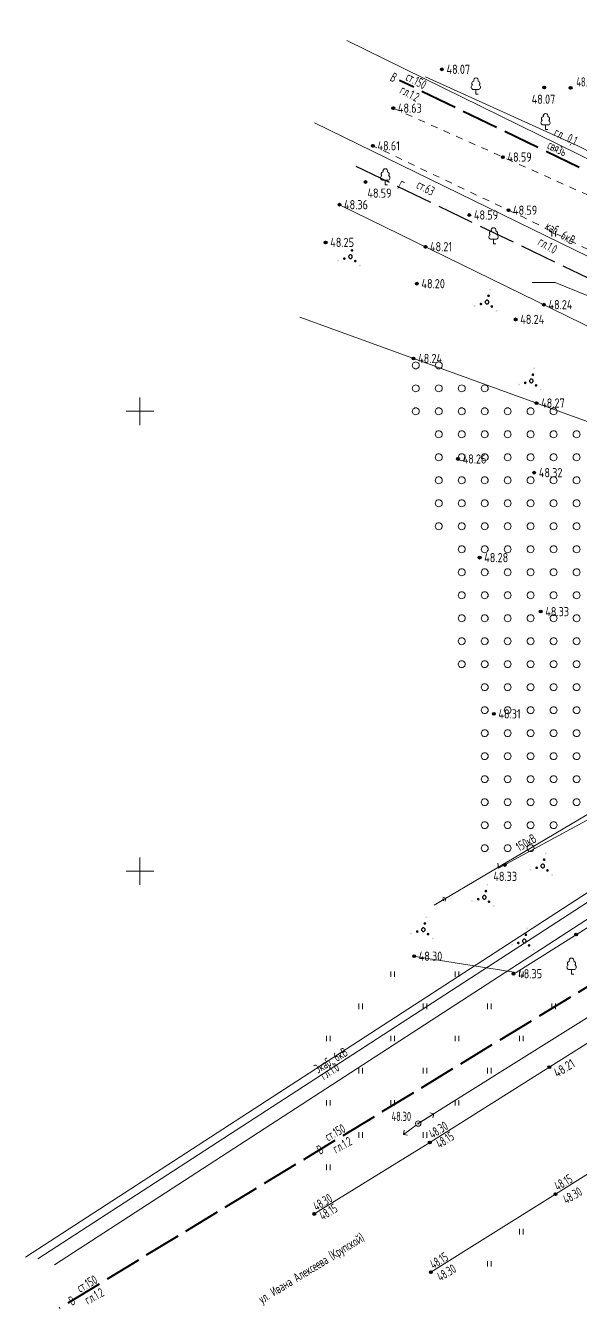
# Model space of a CAD drawing. Extents: x 1098675 to 1099684, y 381052 to 381453.
# Drawn here: x 1099087.6 to 1099147.9, y 381052.5 to 381191.9 of the extents above; entities that cross this region are included whole.
import ezdxf
from ezdxf.enums import TextEntityAlignment as Align

# ---------------------------------------------------------------- set-up
doc = ezdxf.new("R2010")
doc.units = 0
doc.header["$MEASUREMENT"] = 0
doc.set_wipeout_variables(frame=1)
for name, pattern in [('500_122_1_1', [10, 8, -2]), ('500_189_2', [3, 1.5, -1.5]), ('CONTI', [0]), ('ШТРИХ 4х1', [5, 4, -1])]:
    doc.linetypes.add(name, pattern=pattern)
doc.layers.add('Съемка', color=253, linetype='CONTINUOUS', lineweight=20)
doc.styles.add('txt', font='GOST2304A.ttf')
doc.styles.add('ГОСТ', font='GOST2304A.ttf', dxfattribs={"height": 2.5})
doc.linetypes.add('500_132_1', pattern='A,4,[3,Topography.shx,S=2.5,R=0,X=0,Y=0],4,-2', length=10)
doc.linetypes.add('g5_119_1', pattern='A,4,-1,[31,GUGK_2005.shx,S=0.1,R=0,X=0,Y=0],0.35,[31,GUGK_2005.shx,S=0.08,R=0,X=0,Y=0],3.3,[31,GUGK_2005.shx,S=0.08,R=180,X=0,Y=0],0.35,[31,GUGK_2005.shx,S=0.1,R=180,X=0,Y=0],-1', length=10)
doc.linetypes.add('ЗАБ сетка', pattern='A,2.5,["<",txt,S=1.2,R=90,X=0,Y=0],5,[">",txt,S=1.2,R=90,X=0,Y=-0.6],2.5', length=10)
doc.linetypes.add('КОНТУР', pattern='A,0,-0.5,[133,ltypeshp.shx,S=0.05,R=0,X=-0.5,Y=0],-0.5', length=1)

# ---------------------------------------------------------------- blocks, each defined once
blk = doc.blocks.new('Съемка')
at = {"layer": 'Съемка'}
h = blk.add_hatch(color=8, dxfattribs=at)
edge = h.paths.add_edge_path()
edge.add_arc((1099132.85, 381187.19), 0.15, 0, 360)
at = {"layer": 'Съемка', "linetype": 'Continuous', "lineweight": -2}
h = blk.add_hatch(color=8, dxfattribs=at)
h.dxf.hatch_style = 1
edge = h.paths.add_edge_path()
edge.add_arc((1099132.85, 381187.19), 0.15, 0, 360)
at = {"layer": 'Съемка'}
h = blk.add_hatch(color=8, dxfattribs=at)
edge = h.paths.add_edge_path()
edge.add_arc((1099143.97, 381185.21), 0.15, 0, 360)
at = {"layer": 'Съемка', "linetype": 'Continuous', "lineweight": -2}
h = blk.add_hatch(color=8, dxfattribs=at)
h.dxf.hatch_style = 1
edge = h.paths.add_edge_path()
edge.add_arc((1099143.97, 381185.21), 0.15, 0, 360)
h = blk.add_hatch(color=8, dxfattribs=at)
h.dxf.hatch_style = 1
edge = h.paths.add_edge_path()
edge.add_arc((1099146.85, 381185.17), 0.15, 0, 360)
h = blk.add_hatch(color=8, dxfattribs=at)
h.dxf.hatch_style = 1
edge = h.paths.add_edge_path()
edge.add_arc((1099127.56, 381182.97), 0.15, 0, 360)
h = blk.add_hatch(color=8, dxfattribs=at)
h.dxf.hatch_style = 1
edge = h.paths.add_edge_path()
edge.add_arc((1099125.34, 381178.88), 0.15, 0, 360)
h = blk.add_hatch(color=8, dxfattribs=at)
h.dxf.hatch_style = 1
edge = h.paths.add_edge_path()
edge.add_arc((1099139.48, 381177.65), 0.15, 0, 360)
h = blk.add_hatch(color=8, dxfattribs=at)
h.dxf.hatch_style = 1
edge = h.paths.add_edge_path()
edge.add_arc((1099124.53, 381174.94), 0.15, 0, 360)
h = blk.add_hatch(color=8, dxfattribs=at)
h.dxf.hatch_style = 1
edge = h.paths.add_edge_path()
edge.add_arc((1099121.7, 381172.47), 0.15, 0, 360)
h = blk.add_hatch(color=8, dxfattribs=at)
h.dxf.hatch_style = 1
edge = h.paths.add_edge_path()
edge.add_arc((1099140.08, 381171.87), 0.15, 0, 360)
h = blk.add_hatch(color=8, dxfattribs=at)
h.dxf.hatch_style = 1
edge = h.paths.add_edge_path()
edge.add_arc((1099135.83, 381171.35), 0.15, 0, 360)
h = blk.add_hatch(color=8, dxfattribs=at)
h.dxf.hatch_style = 1
edge = h.paths.add_edge_path()
edge.add_arc((1099120.2, 381168.37), 0.15, 0, 360)
h = blk.add_hatch(color=8, dxfattribs=at)
h.dxf.hatch_style = 1
edge = h.paths.add_edge_path()
edge.add_arc((1099131.05, 381167.9), 0.15, 0, 360)
h = blk.add_hatch(color=8, dxfattribs=at)
h.dxf.hatch_style = 1
edge = h.paths.add_edge_path()
edge.add_arc((1099130.12, 381163.88), 0.15, 0, 360)
h = blk.add_hatch(color=8, dxfattribs=at)
h.dxf.hatch_style = 1
edge = h.paths.add_edge_path()
edge.add_arc((1099143.94, 381161.6), 0.15, 0, 360)
h = blk.add_hatch(color=8, dxfattribs=at)
h.dxf.hatch_style = 1
edge = h.paths.add_edge_path()
edge.add_arc((1099140.87, 381160), 0.15, 0, 360)
h = blk.add_hatch(color=8, dxfattribs=at)
h.dxf.hatch_style = 1
edge = h.paths.add_edge_path()
edge.add_arc((1099129.76, 381155.75), 0.15, 0, 360)
h = blk.add_hatch(color=8, dxfattribs=at)
h.dxf.hatch_style = 1
edge = h.paths.add_edge_path()
edge.add_arc((1099143.14, 381150.9), 0.15, 0, 360)
h = blk.add_hatch(color=8, dxfattribs=at)
h.dxf.hatch_style = 1
edge = h.paths.add_edge_path()
edge.add_arc((1099134.6, 381144.82), 0.15, 0, 360)
h = blk.add_hatch(color=8, dxfattribs=at)
h.dxf.hatch_style = 1
edge = h.paths.add_edge_path()
edge.add_arc((1099142.89, 381143.33), 0.15, 0, 360)
h = blk.add_hatch(color=8, dxfattribs=at)
h.dxf.hatch_style = 1
edge = h.paths.add_edge_path()
edge.add_arc((1099136.95, 381134.09), 0.15, 0, 360)
h = blk.add_hatch(color=8, dxfattribs=at)
h.dxf.hatch_style = 1
edge = h.paths.add_edge_path()
edge.add_arc((1099143.59, 381128.22), 0.15, 0, 360)
h = blk.add_hatch(color=8, dxfattribs=at)
h.dxf.hatch_style = 1
edge = h.paths.add_edge_path()
edge.add_arc((1099138.49, 381117.1), 0.15, 0, 360)
h = blk.add_hatch(color=8, dxfattribs=at)
h.dxf.hatch_style = 1
edge = h.paths.add_edge_path()
edge.add_arc((1099139.69, 381100.67), 0.15, 0, 360)
h = blk.add_hatch(color=8, dxfattribs=at)
edge = h.paths.add_edge_path()
edge.add_arc((1099142.84, 381091.44), 0.1, 0, 360)
edge = h.paths.add_edge_path()
edge.add_arc((1099142.13, 381093.76), 0.1, 0, 360)
edge = h.paths.add_edge_path()
edge.add_arc((1099140.48, 381091.99), 0.1, 0, 360)
h = blk.add_hatch(color=8, dxfattribs=at)
h.dxf.hatch_style = 1
edge = h.paths.add_edge_path()
edge.add_arc((1099147.45, 381093.1), 0.15, 0, 360)
h = blk.add_hatch(color=8, dxfattribs=at)
h.dxf.hatch_style = 1
edge = h.paths.add_edge_path()
edge.add_arc((1099129.82, 381090.75), 0.15, 0, 360)
h = blk.add_hatch(color=8, dxfattribs=at)
h.dxf.hatch_style = 1
edge = h.paths.add_edge_path()
edge.add_arc((1099140.64, 381088.84), 0.15, 0, 360)
h = blk.add_hatch(color=8, dxfattribs=at)
h.dxf.hatch_style = 1
edge = h.paths.add_edge_path()
edge.add_arc((1099144.53, 381078.69), 0.15, 0, 360)
at = {"layer": 'Съемка', "lineweight": 9, "ltscale": 0.8}
blk.add_hatch(color=8, dxfattribs=at).paths.add_polyline_path([(1099130.22, 381072.55, 1), (1099130.32, 381072.55, 1)])
at = {"layer": 'Съемка', "linetype": 'Continuous', "lineweight": -2}
h = blk.add_hatch(color=8, dxfattribs=at)
h.dxf.hatch_style = 1
edge = h.paths.add_edge_path()
edge.add_arc((1099131.52, 381070.5), 0.15, 0, 360)
h = blk.add_hatch(color=8, dxfattribs=at)
h.dxf.hatch_style = 1
edge = h.paths.add_edge_path()
edge.add_arc((1099145.21, 381064.88), 0.15, 0, 360)
h = blk.add_hatch(color=8, dxfattribs=at)
h.dxf.hatch_style = 1
edge = h.paths.add_edge_path()
edge.add_arc((1099118.97, 381062.72), 0.15, 0, 360)
h = blk.add_hatch(color=8, dxfattribs=at)
h.dxf.hatch_style = 1
edge = h.paths.add_edge_path()
edge.add_arc((1099131.64, 381056.38), 0.15, 0, 360)
at = {"layer": 'Съемка', "color": 8, "linetype": 'Continuous', "lineweight": 20}
for p, q in [((1099144.8, 381169), (1099144.8, 381169.6)), ((1099145.2, 381169), (1099145.2, 381169.6)), ((1099127.3, 381088.5), (1099127.3, 381089.1)), ((1099127.7, 381088.5), (1099127.7, 381089.1)), ((1099134.3, 381088.5), (1099134.3, 381089.1)), ((1099134.7, 381088.5), (1099134.7, 381089.1)), ((1099141.3, 381088.5), (1099141.3, 381089.1)), ((1099141.7, 381088.5), (1099141.7, 381089.1)), ((1099123.8, 381085), (1099123.8, 381085.6)), ((1099124.2, 381085), (1099124.2, 381085.6)), ((1099130.8, 381085), (1099130.8, 381085.6)), ((1099131.2, 381085), (1099131.2, 381085.6)), ((1099137.8, 381085), (1099137.8, 381085.6)), ((1099138.2, 381085), (1099138.2, 381085.6)), ((1099144.8, 381085), (1099144.8, 381085.6)), ((1099145.2, 381085), (1099145.2, 381085.6)), ((1099120.3, 381081.5), (1099120.3, 381082.1)), ((1099120.7, 381081.5), (1099120.7, 381082.1)), ((1099127.3, 381081.5), (1099127.3, 381082.1)), ((1099127.7, 381081.5), (1099127.7, 381082.1)), ((1099134.3, 381081.5), (1099134.3, 381082.1)), ((1099134.7, 381081.5), (1099134.7, 381082.1)), ((1099141.3, 381081.5), (1099141.3, 381082.1)), ((1099141.7, 381081.5), (1099141.7, 381082.1)), ((1099123.8, 381078), (1099123.8, 381078.6)), ((1099124.2, 381078), (1099124.2, 381078.6)), ((1099130.8, 381078), (1099130.8, 381078.6)), ((1099131.2, 381078), (1099131.2, 381078.6)), ((1099137.8, 381078), (1099137.8, 381078.6)), ((1099138.2, 381078), (1099138.2, 381078.6)), ((1099120.3, 381074.5), (1099120.3, 381075.1)), ((1099120.7, 381074.5), (1099120.7, 381075.1)), ((1099127.3, 381074.5), (1099127.3, 381075.1)), ((1099127.7, 381074.5), (1099127.7, 381075.1)), ((1099134.3, 381074.5), (1099134.3, 381075.1)), ((1099134.7, 381074.5), (1099134.7, 381075.1)), ((1099123.8, 381071), (1099123.8, 381071.6)), ((1099124.2, 381071), (1099124.2, 381071.6)), ((1099130.8, 381071), (1099130.8, 381071.6)), ((1099131.2, 381071), (1099131.2, 381071.6)), ((1099120.3, 381067.5), (1099120.3, 381068.1)), ((1099120.7, 381067.5), (1099120.7, 381068.1)), ((1099141.3, 381060.5), (1099141.3, 381061.1)), ((1099141.7, 381060.5), (1099141.7, 381061.1)), ((1099137.8, 381057), (1099137.8, 381057.6)), ((1099138.2, 381057), (1099138.2, 381057.6))]:
    blk.add_line(p, q, dxfattribs=at)
at = {"layer": 'Съемка', "color": 8, "lineweight": 9, "ltscale": 0.8}
for p, q in [((1099130.53, 381072.71), (1099131.97, 381073.62)), ((1099131.52, 381073.72), (1099131.97, 381073.62)), ((1099131.86, 381073.17), (1099131.97, 381073.62)), ((1099130.03, 381072.38), (1099128.67, 381071.36)), ((1099128.73, 381071.82), (1099128.67, 381071.36)), ((1099129.12, 381071.3), (1099128.67, 381071.36))]:
    blk.add_line(p, q, dxfattribs=at)
at = {"layer": 'Съемка', "color": 8, "lineweight": 20, "flags": 128}
for points in [[(1099131.99, 381096.3), (1099305.96, 381199.25)], [(1099240.55, 381141.01), (1099211.89, 381123.17), (1099181.23, 381104.4), (1099156.34, 381088.88), (1099130.27, 381072.55)]]:
    blk.add_lwpolyline(points, dxfattribs=at)
at = {"layer": 'Съемка', "color": 8, "linetype": '500_132_1', "ltscale": 0.5, "flags": 128}
blk.add_lwpolyline([(1099228.36, 381140.06), (1099211.02, 381148), (1099203.99, 381150.29), (1099122.51, 381190.33)], dxfattribs=at)
at = {"layer": 'Съемка', "color": 8, "linetype": '500_122_1_1', "lineweight": 40, "ltscale": 0.5, "flags": 128}
for points in [[(1099227.98, 381135.68), (1099160.42, 381170.36), (1099128.22, 381185.99)], [(1099227.98, 381135.68), (1099091.23, 381052.46)]]:
    blk.add_lwpolyline(points, dxfattribs=at)
at = {"layer": 'Съемка', "color": 8, "linetype": 'КОНТУР', "flags": 128}
for points in [[(1099164.05, 381173.7), (1099162.35, 381171.86), (1099157.35, 381174.32), (1099154.57, 381175.67), (1099151.1, 381176.86), (1099149.28, 381178.04), (1099147.7, 381178.85), (1099131.05, 381186.37)], [(1099129.72, 381090.74), (1099140.93, 381088.97), (1099153.92, 381097.15), (1099181.81, 381115.62), (1099191.16, 381121.89), (1099200.69, 381128.99), (1099198.92, 381135.72), (1099195.54, 381139.51), (1099191.05, 381142.52), (1099188.19, 381143.11), (1099185.5, 381144.29), (1099177.4, 381149.01), (1099160.97, 381157.37), (1099148.82, 381162.51), (1099145.18, 381164.01), (1099142.66, 381164.01)], [(1099117.4, 381160.24), (1099170.62, 381140.92), (1099190.56, 381132.8), (1099169, 381116.56), (1099139.01, 381100.33), (1099138.92, 381100.85)]]:
    blk.add_lwpolyline(points, dxfattribs=at)
at = {"layer": 'Съемка', "color": 8, "linetype": 'Continuous', "lineweight": 20, "flags": 128}
for points in [[(1099136.55, 381185), (1099136.8, 381185, 0.798042), (1099136.91, 381185.47, 0.636328), (1099136.78, 381185.91, 0.533064), (1099136.55, 381186.25, 0.533064), (1099136.32, 381185.91, 0.636328), (1099136.18, 381185.47, 0.798042), (1099136.29, 381185)], [(1099144.13, 381181.14), (1099144.38, 381181.14, 0.798042), (1099144.49, 381181.61, 0.636328), (1099144.36, 381182.05, 0.533064), (1099144.13, 381182.39, 0.533064), (1099143.89, 381182.05, 0.636328), (1099143.76, 381181.61, 0.798042), (1099143.87, 381181.14)], [(1099126.45, 381176.04, 0.636328), (1099126.32, 381175.61)], [(1099126.69, 381176.38, 0.533064), (1099126.45, 381176.04)], [(1099126.92, 381176.04, 0.533064), (1099126.69, 381176.38)], [(1099127.05, 381175.61, 0.636328), (1099126.92, 381176.04)], [(1099126.32, 381175.61, 0.798042), (1099126.43, 381175.13)], [(1099126.94, 381175.13, 0.798042), (1099127.05, 381175.61)], [(1099138.1, 381169.19, 0.798042), (1099138.21, 381168.72)], [(1099138.23, 381169.63, 0.636328), (1099138.1, 381169.19)], [(1099138.46, 381169.97, 0.533064), (1099138.23, 381169.63)], [(1099138.7, 381169.63, 0.533064), (1099138.46, 381169.97)], [(1099138.83, 381169.19, 0.636328), (1099138.7, 381169.63)], [(1099138.72, 381168.72, 0.798042), (1099138.83, 381169.19)], [(1099146.95, 381089.3), (1099147.21, 381089.3, 0.798042), (1099147.32, 381089.77, 0.636328), (1099147.18, 381090.21, 0.533064), (1099146.95, 381090.55, 0.533064), (1099146.72, 381090.21, 0.636328), (1099146.59, 381089.77, 0.798042), (1099146.7, 381089.3)]]:
    blk.add_lwpolyline(points, format="xyb", dxfattribs=at)
for points in [[(1099136.55, 381185), (1099136.29, 381185)], [(1099136.8, 381184.5), (1099136.55, 381184.5), (1099136.55, 381185)], [(1099144.13, 381181.14), (1099143.87, 381181.14)], [(1099144.38, 381180.64), (1099144.13, 381180.64), (1099144.13, 381181.14)], [(1099126.69, 381175.13), (1099126.43, 381175.13)], [(1099126.69, 381175.13), (1099126.94, 381175.13)], [(1099126.69, 381174.63), (1099126.69, 381175.13)], [(1099126.94, 381174.63), (1099126.69, 381174.63)], [(1099138.46, 381168.72), (1099138.21, 381168.72)], [(1099138.46, 381168.72), (1099138.72, 381168.72)], [(1099138.46, 381168.22), (1099138.46, 381168.72)], [(1099138.72, 381168.22), (1099138.46, 381168.22)], [(1099100, 381151.5), (1099100, 381148.5)], [(1099098.5, 381150), (1099101.5, 381150)], [(1099100, 381101.5), (1099100, 381098.5)], [(1099098.5, 381100), (1099101.5, 381100)], [(1099146.95, 381089.3), (1099146.7, 381089.3)], [(1099147.2, 381088.8), (1099146.95, 381088.8), (1099146.95, 381089.3)]]:
    blk.add_lwpolyline(points, dxfattribs=at)
for points in [[(1099127.41, 381182.97, 1), (1099127.71, 381182.97, 1)], [(1099125.19, 381178.88, 1), (1099125.49, 381178.88, 1)], [(1099139.33, 381177.65, 1), (1099139.63, 381177.65, 1)], [(1099124.38, 381174.94, 1), (1099124.68, 381174.94, 1)], [(1099121.55, 381172.47, 1), (1099121.85, 381172.47, 1)], [(1099135.68, 381171.35, 1), (1099135.98, 381171.35, 1)], [(1099120.05, 381168.37, 1), (1099120.35, 381168.37, 1)], [(1099130.9, 381167.9, 1), (1099131.2, 381167.9, 1)], [(1099129.97, 381163.88, 1), (1099130.27, 381163.88, 1)], [(1099143.79, 381161.6, 1), (1099144.09, 381161.6, 1)], [(1099140.72, 381160, 1), (1099141.02, 381160, 1)], [(1099131.37, 381070.5, 1), (1099131.67, 381070.5, 1)], [(1099145.06, 381064.88, 1), (1099145.36, 381064.88, 1)], [(1099118.82, 381062.72, 1), (1099119.12, 381062.72, 1)], [(1099131.49, 381056.38, 1), (1099131.79, 381056.38, 1)]]:
    blk.add_lwpolyline(points, format="xyb", close=True, dxfattribs=at)
at = {"layer": 'Съемка', "color": 8, "linetype": '500_189_2', "ltscale": 0.5, "flags": 128}
for points in [[(1099127.56, 381182.97), (1099150.45, 381172.75), (1099167.09, 381165.06), (1099172.23, 381162.68), (1099193.85, 381152.99), (1099206.41, 381147.07), (1099216.75, 381142.23, 0.023125), (1099222.85, 381140.56)], [(1099213.37, 381133.91, 0.016842), (1099209.61, 381138.61), (1099208.97, 381139.25), (1099198.6, 381144.28), (1099186.27, 381149.34), (1099177.55, 381153.48), (1099164.86, 381159.58), (1099141.56, 381171.17), (1099125.34, 381178.88)]]:
    blk.add_lwpolyline(points, format="xyb", dxfattribs=at)
at = {"layer": 'Съемка', "color": 8, "linetype": 'g5_119_1', "flags": 128}
for points in [[(1099215.91, 381151.11), (1099200.72, 381141.46), (1099118.99, 381181.38)], [(1099225.23, 381147.29), (1099087.57, 381058.02)], [(1099226.56, 381147.12), (1099088.89, 381057.85)], [(1099228.37, 381146.47), (1099090.71, 381057.2)]]:
    blk.add_lwpolyline(points, dxfattribs=at)
at = {"layer": 'Съемка', "color": 8, "linetype": 'ШТРИХ 4х1', "lineweight": 30, "flags": 128}
blk.add_lwpolyline([(1099123.49, 381176.66), (1099202.81, 381138.45), (1099209.2, 381129.07)], dxfattribs=at)
at = {"layer": 'Съемка', "color": 8, "linetype": 'ЗАБ сетка', "lineweight": 9, "ltscale": 0.5, "flags": 128}
blk.add_lwpolyline([(1099150.03, 381101.47), (1099185.23, 381123.38), (1099196.9, 381130.39), (1099196.9, 381134.65), (1099185.82, 381141.41), (1099160.43, 381153.68), (1099153.08, 381157.13), (1099121.7, 381172.47)], dxfattribs=at)
at = {"layer": 'Съемка', "color": 8, "linetype": 'Continuous', "ltscale": 0.5}
for points in [[(1099118.97, 381062.72), (1099131.52, 381070.5), (1099157.54, 381086.89), (1099171.56, 381095.53), (1099182.08, 381102.14), (1099188.44, 381106.15), (1099197.26, 381111.63), (1099206.39, 381117.34), (1099214.66, 381122.53, 0.234366), (1099216.01, 381124.77, 0.011649), (1099215.39, 381128.34), (1099214.9, 381130.79, 0.050583), (1099213.37, 381133.91)], [(1099131.64, 381056.38), (1099145.21, 381064.88), (1099163.83, 381076.54), (1099173.03, 381082.31), (1099187.43, 381091.33), (1099203.34, 381101.21), (1099220.12, 381111.64), (1099221.72, 381112.49), (1099234.3, 381120.47, -0.104791), (1099236.48, 381120.95, -0.047521), (1099238.83, 381120.28, -0.029361), (1099241.44, 381119.13, -0.031396), (1099243.75, 381117.76), (1099244.87, 381117.07)]]:
    blk.add_lwpolyline(points, format="xyb", dxfattribs=at)
at = {"layer": 'Съемка', "color": 8, "linetype": 'Continuous', "lineweight": 20}
for points in [[(1099131.99, 381096.3), (1099133.28, 381097.07)], [(1099132.9, 381096.98), (1099133.07, 381096.94), (1099133.02, 381096.77)], [(1099132.94, 381097.16), (1099133.28, 381097.07), (1099133.2, 381096.73)]]:
    blk.add_lwpolyline(points, dxfattribs=at)
at = {"layer": 'Съемка', "color": 8, "linetype": 'Continuous', "lineweight": 0}
for centre in [(1099132.85, 381187.19), (1099143.97, 381185.21)]:
    blk.add_circle(centre, 0.15, dxfattribs=at)
at = {"layer": 'Съемка', "color": 8, "linetype": 'Continuous', "lineweight": -2}
for centre in [(1099132.85, 381187.19), (1099143.97, 381185.21), (1099146.85, 381185.17), (1099127.56, 381182.97), (1099125.34, 381178.88), (1099139.48, 381177.65), (1099124.53, 381174.94), (1099121.7, 381172.47), (1099140.08, 381171.87), (1099135.83, 381171.35), (1099120.2, 381168.37), (1099131.05, 381167.9), (1099130.12, 381163.88), (1099143.94, 381161.6), (1099140.87, 381160), (1099129.76, 381155.75), (1099143.14, 381150.9), (1099134.6, 381144.82), (1099142.89, 381143.33), (1099136.95, 381134.09), (1099143.59, 381128.22), (1099138.49, 381117.1), (1099139.69, 381100.67), (1099147.45, 381093.1), (1099129.82, 381090.75), (1099140.64, 381088.84), (1099144.53, 381078.69), (1099131.52, 381070.5), (1099145.21, 381064.88), (1099118.97, 381062.72), (1099131.64, 381056.38)]:
    blk.add_circle(centre, 0.15, dxfattribs=at)
at = {"layer": 'Съемка', "color": 8, "lineweight": 9, "ltscale": 0.8}
blk.add_circle((1099130.27, 381072.55), 0.3, dxfattribs=at)
at = {"layer": 'Съемка', "color": 8, "linetype": 'CONTI', "lineweight": 9}
blk.add_circle((1099130.27, 381072.55), 0.0499, dxfattribs=at)
at = {"layer": 'Съемка', "color": 8, "linetype": 'Continuous', "lineweight": 20}
for centre, start_param, end_param in [((1099130, 381155), 5.497787, 8.63938), ((1099130, 381155), 2.356194, 5.497787), ((1099132.5, 381155), 5.497787, 8.63938), ((1099132.5, 381155), 2.356194, 5.497787), ((1099130, 381152.5), 5.497787, 8.63938), ((1099130, 381152.5), 2.356194, 5.497787), ((1099132.5, 381152.5), 5.497787, 8.63938), ((1099132.5, 381152.5), 2.356194, 5.497787), ((1099135, 381152.5), 5.497787, 8.63938), ((1099135, 381152.5), 2.356194, 5.497787), ((1099137.5, 381152.5), 5.497787, 8.63938), ((1099137.5, 381152.5), 2.356194, 5.497787), ((1099130, 381150), 5.497787, 8.63938), ((1099130, 381150), 2.356194, 5.497787), ((1099132.5, 381150), 5.497787, 8.63938), ((1099132.5, 381150), 2.356194, 5.497787), ((1099135, 381150), 5.497787, 8.63938), ((1099135, 381150), 2.356194, 5.497787), ((1099137.5, 381150), 5.497787, 8.63938), ((1099137.5, 381150), 2.356194, 5.497787), ((1099140, 381150), 5.497787, 8.63938), ((1099140, 381150), 2.356194, 5.497787), ((1099142.5, 381150), 5.497787, 8.63938), ((1099142.5, 381150), 2.356194, 5.497787), ((1099145, 381150), 5.497787, 8.63938), ((1099145, 381150), 2.356194, 5.497787), ((1099132.5, 381147.5), 5.497787, 8.63938), ((1099132.5, 381147.5), 2.356194, 5.497787), ((1099135, 381147.5), 5.497787, 8.63938), ((1099135, 381147.5), 2.356194, 5.497787), ((1099137.5, 381147.5), 5.497787, 8.63938), ((1099137.5, 381147.5), 2.356194, 5.497787), ((1099140, 381147.5), 5.497787, 8.63938), ((1099140, 381147.5), 2.356194, 5.497787), ((1099142.5, 381147.5), 5.497787, 8.63938), ((1099142.5, 381147.5), 2.356194, 5.497787), ((1099145, 381147.5), 5.497787, 8.63938), ((1099145, 381147.5), 2.356194, 5.497787), ((1099147.5, 381147.5), 5.497787, 8.63938), ((1099147.5, 381147.5), 2.356194, 5.497787), ((1099132.5, 381145), 5.497787, 8.63938), ((1099135, 381145), 5.497787, 8.63938), ((1099137.5, 381145), 5.497787, 8.63938), ((1099140, 381145), 5.497787, 8.63938), ((1099142.5, 381145), 5.497787, 8.63938), ((1099145, 381145), 5.497787, 8.63938), ((1099147.5, 381145), 5.497787, 8.63938), ((1099132.5, 381145), 2.356194, 5.497787), ((1099135, 381145), 2.356194, 5.497787), ((1099137.5, 381145), 2.356194, 5.497787), ((1099140, 381145), 2.356194, 5.497787), ((1099142.5, 381145), 2.356194, 5.497787), ((1099145, 381145), 2.356194, 5.497787), ((1099147.5, 381145), 2.356194, 5.497787), ((1099132.5, 381142.5), 5.497787, 8.63938), ((1099132.5, 381142.5), 2.356194, 5.497787), ((1099135, 381142.5), 5.497787, 8.63938), ((1099135, 381142.5), 2.356194, 5.497787), ((1099137.5, 381142.5), 5.497787, 8.63938), ((1099137.5, 381142.5), 2.356194, 5.497787), ((1099140, 381142.5), 5.497787, 8.63938), ((1099140, 381142.5), 2.356194, 5.497787), ((1099142.5, 381142.5), 5.497787, 8.63938), ((1099142.5, 381142.5), 2.356194, 5.497787), ((1099145, 381142.5), 5.497787, 8.63938), ((1099145, 381142.5), 2.356194, 5.497787), ((1099147.5, 381142.5), 5.497787, 8.63938), ((1099147.5, 381142.5), 2.356194, 5.497787), ((1099132.5, 381140), 5.497787, 8.63938), ((1099132.5, 381140), 2.356194, 5.497787), ((1099135, 381140), 5.497787, 8.63938), ((1099135, 381140), 2.356194, 5.497787), ((1099137.5, 381140), 5.497787, 8.63938), ((1099137.5, 381140), 2.356194, 5.497787), ((1099140, 381140), 5.497787, 8.63938), ((1099140, 381140), 2.356194, 5.497787), ((1099142.5, 381140), 5.497787, 8.63938), ((1099142.5, 381140), 2.356194, 5.497787), ((1099145, 381140), 5.497787, 8.63938), ((1099145, 381140), 2.356194, 5.497787), ((1099147.5, 381140), 5.497787, 8.63938), ((1099147.5, 381140), 2.356194, 5.497787), ((1099132.5, 381137.5), 5.497787, 8.63938), ((1099132.5, 381137.5), 2.356194, 5.497787), ((1099135, 381137.5), 5.497787, 8.63938), ((1099135, 381137.5), 2.356194, 5.497787), ((1099137.5, 381137.5), 5.497787, 8.63938), ((1099137.5, 381137.5), 2.356194, 5.497787), ((1099140, 381137.5), 5.497787, 8.63938), ((1099140, 381137.5), 2.356194, 5.497787), ((1099142.5, 381137.5), 5.497787, 8.63938), ((1099142.5, 381137.5), 2.356194, 5.497787), ((1099145, 381137.5), 5.497787, 8.63938), ((1099145, 381137.5), 2.356194, 5.497787), ((1099147.5, 381137.5), 5.497787, 8.63938), ((1099147.5, 381137.5), 2.356194, 5.497787), ((1099135, 381135), 5.497787, 8.63938), ((1099137.5, 381135), 5.497787, 8.63938), ((1099140, 381135), 5.497787, 8.63938), ((1099142.5, 381135), 5.497787, 8.63938), ((1099145, 381135), 5.497787, 8.63938), ((1099147.5, 381135), 5.497787, 8.63938), ((1099135, 381135), 2.356194, 5.497787), ((1099137.5, 381135), 2.356194, 5.497787), ((1099140, 381135), 2.356194, 5.497787), ((1099142.5, 381135), 2.356194, 5.497787), ((1099145, 381135), 2.356194, 5.497787), ((1099147.5, 381135), 2.356194, 5.497787), ((1099135, 381132.5), 5.497787, 8.63938), ((1099137.5, 381132.5), 5.497787, 8.63938), ((1099140, 381132.5), 5.497787, 8.63938), ((1099142.5, 381132.5), 5.497787, 8.63938), ((1099145, 381132.5), 5.497787, 8.63938), ((1099147.5, 381132.5), 5.497787, 8.63938), ((1099135, 381132.5), 2.356194, 5.497787), ((1099137.5, 381132.5), 2.356194, 5.497787), ((1099140, 381132.5), 2.356194, 5.497787), ((1099142.5, 381132.5), 2.356194, 5.497787), ((1099145, 381132.5), 2.356194, 5.497787), ((1099147.5, 381132.5), 2.356194, 5.497787), ((1099135, 381130), 5.497787, 8.63938), ((1099135, 381130), 2.356194, 5.497787), ((1099137.5, 381130), 5.497787, 8.63938), ((1099137.5, 381130), 2.356194, 5.497787), ((1099140, 381130), 5.497787, 8.63938), ((1099140, 381130), 2.356194, 5.497787), ((1099142.5, 381130), 5.497787, 8.63938), ((1099142.5, 381130), 2.356194, 5.497787), ((1099145, 381130), 5.497787, 8.63938), ((1099145, 381130), 2.356194, 5.497787), ((1099147.5, 381130), 5.497787, 8.63938), ((1099147.5, 381130), 2.356194, 5.497787), ((1099135, 381127.5), 5.497787, 8.63938), ((1099135, 381127.5), 2.356194, 5.497787), ((1099137.5, 381127.5), 5.497787, 8.63938), ((1099137.5, 381127.5), 2.356194, 5.497787), ((1099140, 381127.5), 5.497787, 8.63938), ((1099140, 381127.5), 2.356194, 5.497787), ((1099142.5, 381127.5), 5.497787, 8.63938), ((1099142.5, 381127.5), 2.356194, 5.497787), ((1099145, 381127.5), 5.497787, 8.63938), ((1099145, 381127.5), 2.356194, 5.497787), ((1099147.5, 381127.5), 5.497787, 8.63938), ((1099147.5, 381127.5), 2.356194, 5.497787), ((1099135, 381125), 5.497787, 8.63938), ((1099135, 381125), 2.356194, 5.497787), ((1099137.5, 381125), 5.497787, 8.63938), ((1099137.5, 381125), 2.356194, 5.497787), ((1099140, 381125), 5.497787, 8.63938), ((1099140, 381125), 2.356194, 5.497787), ((1099142.5, 381125), 5.497787, 8.63938), ((1099142.5, 381125), 2.356194, 5.497787), ((1099145, 381125), 5.497787, 8.63938), ((1099145, 381125), 2.356194, 5.497787), ((1099147.5, 381125), 5.497787, 8.63938), ((1099147.5, 381125), 2.356194, 5.497787), ((1099135, 381122.5), 5.497787, 8.63938), ((1099137.5, 381122.5), 5.497787, 8.63938), ((1099140, 381122.5), 5.497787, 8.63938), ((1099142.5, 381122.5), 5.497787, 8.63938), ((1099145, 381122.5), 5.497787, 8.63938), ((1099147.5, 381122.5), 5.497787, 8.63938), ((1099135, 381122.5), 2.356194, 5.497787), ((1099137.5, 381122.5), 2.356194, 5.497787), ((1099140, 381122.5), 2.356194, 5.497787), ((1099142.5, 381122.5), 2.356194, 5.497787), ((1099145, 381122.5), 2.356194, 5.497787), ((1099147.5, 381122.5), 2.356194, 5.497787), ((1099137.5, 381120), 5.497787, 8.63938), ((1099140, 381120), 5.497787, 8.63938), ((1099142.5, 381120), 5.497787, 8.63938), ((1099145, 381120), 5.497787, 8.63938), ((1099147.5, 381120), 5.497787, 8.63938), ((1099137.5, 381120), 2.356194, 5.497787), ((1099140, 381120), 2.356194, 5.497787), ((1099142.5, 381120), 2.356194, 5.497787), ((1099145, 381120), 2.356194, 5.497787), ((1099147.5, 381120), 2.356194, 5.497787), ((1099137.5, 381117.5), 5.497787, 8.63938), ((1099137.5, 381117.5), 2.356194, 5.497787), ((1099140, 381117.5), 5.497787, 8.63938), ((1099140, 381117.5), 2.356194, 5.497787), ((1099142.5, 381117.5), 5.497787, 8.63938), ((1099142.5, 381117.5), 2.356194, 5.497787), ((1099145, 381117.5), 5.497787, 8.63938), ((1099145, 381117.5), 2.356194, 5.497787), ((1099147.5, 381117.5), 5.497787, 8.63938), ((1099147.5, 381117.5), 2.356194, 5.497787), ((1099137.5, 381115), 5.497787, 8.63938), ((1099137.5, 381115), 2.356194, 5.497787), ((1099140, 381115), 5.497787, 8.63938), ((1099140, 381115), 2.356194, 5.497787), ((1099142.5, 381115), 5.497787, 8.63938), ((1099142.5, 381115), 2.356194, 5.497787), ((1099145, 381115), 5.497787, 8.63938), ((1099145, 381115), 2.356194, 5.497787), ((1099147.5, 381115), 5.497787, 8.63938), ((1099147.5, 381115), 2.356194, 5.497787), ((1099137.5, 381112.5), 5.497787, 8.63938), ((1099137.5, 381112.5), 2.356194, 5.497787), ((1099140, 381112.5), 5.497787, 8.63938), ((1099140, 381112.5), 2.356194, 5.497787), ((1099142.5, 381112.5), 5.497787, 8.63938), ((1099142.5, 381112.5), 2.356194, 5.497787), ((1099145, 381112.5), 5.497787, 8.63938), ((1099145, 381112.5), 2.356194, 5.497787), ((1099147.5, 381112.5), 5.497787, 8.63938), ((1099147.5, 381112.5), 2.356194, 5.497787), ((1099137.5, 381110), 5.497787, 8.63938), ((1099140, 381110), 5.497787, 8.63938), ((1099142.5, 381110), 5.497787, 8.63938), ((1099145, 381110), 5.497787, 8.63938), ((1099147.5, 381110), 5.497787, 8.63938), ((1099137.5, 381110), 2.356194, 5.497787), ((1099140, 381110), 2.356194, 5.497787), ((1099142.5, 381110), 2.356194, 5.497787), ((1099145, 381110), 2.356194, 5.497787), ((1099147.5, 381110), 2.356194, 5.497787), ((1099137.5, 381107.5), 5.497787, 8.63938), ((1099137.5, 381107.5), 2.356194, 5.497787), ((1099140, 381107.5), 5.497787, 8.63938), ((1099140, 381107.5), 2.356194, 5.497787), ((1099142.5, 381107.5), 5.497787, 8.63938), ((1099142.5, 381107.5), 2.356194, 5.497787), ((1099145, 381107.5), 5.497787, 8.63938), ((1099145, 381107.5), 2.356194, 5.497787), ((1099147.5, 381107.5), 5.497787, 8.63938), ((1099147.5, 381107.5), 2.356194, 5.497787), ((1099137.5, 381105), 5.497787, 8.63938), ((1099137.5, 381105), 2.356194, 5.497787), ((1099140, 381105), 5.497787, 8.63938), ((1099140, 381105), 2.356194, 5.497787), ((1099142.5, 381105), 5.497787, 8.63938), ((1099142.5, 381105), 2.356194, 5.497787), ((1099145, 381105), 5.497787, 8.63938), ((1099145, 381105), 2.356194, 5.497787), ((1099137.5, 381102.5), 5.497787, 8.63938), ((1099137.5, 381102.5), 2.356194, 5.497787), ((1099140, 381102.5), 5.497787, 8.63938), ((1099140, 381102.5), 2.356194, 5.497787), ((1099142.5, 381102.5), 5.497787, 8.63938), ((1099142.5, 381102.5), 2.356194, 5.497787)]:
    blk.add_ellipse(centre, major_axis=(0.265, 0.265), ratio=1, start_param=start_param, end_param=end_param, dxfattribs=at)
at = {"layer": 'Съемка', "color": 8, "linetype": 'Continuous', "lineweight": 30, "style": 'ГОСТ'}
for s, p in [('48.07', (1099133.35, 381186.69)), ('48.07', (1099142.61, 381183.44)), ('48.63', (1099128.06, 381182.47)), ('48.61', (1099125.84, 381178.38)), ('48.59', (1099139.98, 381177.15)), ('48.59', (1099124.74, 381173.23)), ('48.36', (1099122.2, 381171.97)), ('48.59', (1099136.33, 381170.85)), ('48.59', (1099140.58, 381171.37)), ('48.25', (1099120.7, 381167.87)), ('48.21', (1099131.55, 381167.4)), ('48.20', (1099130.62, 381163.38)), ('48.24', (1099144.44, 381161.1)), ('48.24', (1099141.37, 381159.5)), ('48.24', (1099130.26, 381155.25)), ('48.27', (1099143.64, 381150.4)), ('48.26', (1099135.1, 381144.32)), ('48.32', (1099143.39, 381142.83)), ('48.28', (1099137.45, 381133.59)), ('48.33', (1099144.09, 381127.72)), ('48.31', (1099138.99, 381116.6)), ('48.33', (1099138.44, 381098.93)), ('48.30', (1099130.32, 381090.25)), ('48.35', (1099141.14, 381088.34))]:
    blk.add_text(s, height=1, dxfattribs=at).set_placement(p)
at = {"layer": 'Съемка', "color": 8, "style": 'ГОСТ', "width": 0.8}
for s, rotation, p in [('В', 331.5654, (1099127.61, 381186.32)), ('ст.150', 331.5654, (1099130.06, 381185.96)), ('гл.1.2', 331.5654, (1099129.35, 381184.57)), ('Г', 332.3351, (1099128.38, 381174.56)), ('ст.63', 332.3351, (1099131.09, 381174.3)), ('ст.150', 28.5828, (1099121.23, 381071.58)), ('В', 28.5828, (1099119.59, 381069.72)), ('гл.1.2', 28.5828, (1099122.01, 381070.23)), ('ст.150', 28.5828, (1099094.25, 381055.14)), ('гл.1.2', 28.5828, (1099095.03, 381053.79)), ('В', 28.5828, (1099092.6, 381053.29))]:
    blk.add_text(s, height=1, rotation=rotation, dxfattribs=at).set_placement(p, align=Align.MIDDLE_CENTER)
at = {"layer": 'Съемка', "color": 8, "lineweight": 30, "style": 'ГОСТ', "width": 0.8}
blk.add_text('48.27', height=1, dxfattribs=at).set_placement((1099147.47, 381185.32))
at = {"layer": 'Съемка', "color": 8, "linetype": '500_132_1', "ltscale": 0.5, "style": 'ГОСТ', "width": 0.8}
for s, p in [('гл. 0,1', (1099144.94, 381180)), ('связь', (1099144.23, 381178.6))]:
    blk.add_text(s, height=1, rotation=334.8245, dxfattribs=at).set_placement(p)
at = {"layer": 'Съемка', "color": 8, "linetype": 'g5_119_1', "style": 'ГОСТ', "width": 0.8}
for s, rotation, p in [('каб. 6кВ ', 329.0748, (1099143.99, 381169.87)), ('гл.1.0', 329.0748, (1099143.19, 381168.16)), ('3каб. 6кВ ', 31.5347, (1099119.34, 381077.96)), ('гл.1.0', 31.5347, (1099120, 381077.25))]:
    blk.add_text(s, height=1, rotation=rotation, dxfattribs=at).set_placement(p)
at = {"layer": 'Съемка', "color": 8, "style": 'ГОСТ', "width": 0.8}
blk.add_text('150кВ', height=1, rotation=30.2853, dxfattribs=at).set_placement((1099141.26, 381102.1))
at = {"layer": 'Съемка', "color": 8, "linetype": 'Continuous', "lineweight": 30, "style": 'ГОСТ'}
blk.add_text('48.21', height=1, rotation=32.1313, dxfattribs=at).set_placement((1099145.39, 381077.52))
at = {"layer": 'Съемка', "color": 8, "linetype": 'Continuous', "lineweight": 15, "ltscale": 0.5, "style": 'ГОСТ', "width": 0.8}
blk.add_text('48.30', height=1, dxfattribs=at).set_placement((1099127.37, 381072.83))
for s, rotation, p in [('48.30', 32.6672, (1099131.83, 381070.87)), ('48.15', 32.6672, (1099132.6, 381069.81)), ('48.15', 31.0551, (1099145.45, 381065.21)), ('48.30', 31.5716, (1099119.23, 381063.02)), ('48.30', 31.0551, (1099146.39, 381063.75)), ('48.15', 31.5716, (1099119.89, 381061.99)), ('48.15', 31.8703, (1099131.93, 381056.7)), ('48.30', 31.8703, (1099132.7, 381055.35))]:
    blk.add_text(s, height=1, rotation=rotation, dxfattribs=at).set_placement(p)
at = {"layer": 'Съемка', "color": 8, "style": 'ГОСТ', "width": 0.8}
blk.add_text('ул. Ивана Алексеева (Крупской)', height=1, rotation=31.6643, dxfattribs=at).set_placement((1099113.02, 381053.36), align=Align.MIDDLE_LEFT)
at = {"color": 8, "linetype": 'Continuous', "lineweight": -2}
for points in [[(1099123.1, 381166.82), (1099123.1, 381166.87), (1099123.08, 381166.92), (1099123.05, 381166.96), (1099123, 381166.99), (1099122.96, 381167.01), (1099122.9, 381167.02), (1099122.85, 381167.01), (1099122.8, 381166.99), (1099122.76, 381166.96), (1099122.73, 381166.92), (1099122.71, 381166.87), (1099122.7, 381166.82), (1099122.71, 381166.77), (1099122.73, 381166.72), (1099122.76, 381166.68), (1099122.8, 381166.65), (1099122.85, 381166.63), (1099122.9, 381166.62), (1099122.96, 381166.63), (1099123, 381166.65), (1099123.05, 381166.68), (1099123.08, 381166.72), (1099123.1, 381166.77)], [(1099137.96, 381161.88), (1099137.95, 381161.93), (1099137.93, 381161.98), (1099137.9, 381162.02), (1099137.86, 381162.05), (1099137.81, 381162.07), (1099137.76, 381162.08), (1099137.71, 381162.07), (1099137.66, 381162.05), (1099137.62, 381162.02), (1099137.59, 381161.98), (1099137.57, 381161.93), (1099137.56, 381161.88), (1099137.57, 381161.83), (1099137.59, 381161.78), (1099137.62, 381161.74), (1099137.66, 381161.7), (1099137.71, 381161.68), (1099137.76, 381161.68), (1099137.81, 381161.68), (1099137.86, 381161.7), (1099137.9, 381161.74), (1099137.93, 381161.78), (1099137.95, 381161.83)], [(1099142.78, 381153.3), (1099142.77, 381153.35), (1099142.75, 381153.4), (1099142.72, 381153.44), (1099142.68, 381153.48), (1099142.63, 381153.5), (1099142.58, 381153.5), (1099142.53, 381153.5), (1099142.48, 381153.48), (1099142.44, 381153.44), (1099142.4, 381153.4), (1099142.38, 381153.35), (1099142.38, 381153.3), (1099142.38, 381153.25), (1099142.4, 381153.2), (1099142.44, 381153.16), (1099142.48, 381153.13), (1099142.53, 381153.11), (1099142.58, 381153.1), (1099142.63, 381153.11), (1099142.68, 381153.13), (1099142.72, 381153.16), (1099142.75, 381153.2), (1099142.77, 381153.25)], [(1099144.02, 381100.56), (1099144.01, 381100.61), (1099143.99, 381100.66), (1099143.96, 381100.7), (1099143.92, 381100.73), (1099143.87, 381100.75), (1099143.82, 381100.76), (1099143.76, 381100.75), (1099143.72, 381100.73), (1099143.67, 381100.7), (1099143.64, 381100.66), (1099143.62, 381100.61), (1099143.62, 381100.56), (1099143.62, 381100.51), (1099143.64, 381100.46), (1099143.67, 381100.42), (1099143.72, 381100.39), (1099143.76, 381100.37), (1099143.82, 381100.36), (1099143.87, 381100.37), (1099143.92, 381100.39), (1099143.96, 381100.42), (1099143.99, 381100.46), (1099144.01, 381100.51)], [(1099137.67, 381097.15), (1099137.66, 381097.2), (1099137.64, 381097.25), (1099137.61, 381097.29), (1099137.57, 381097.33), (1099137.52, 381097.35), (1099137.47, 381097.35), (1099137.42, 381097.35), (1099137.37, 381097.33), (1099137.33, 381097.29), (1099137.3, 381097.25), (1099137.28, 381097.2), (1099137.27, 381097.15), (1099137.28, 381097.1), (1099137.3, 381097.05), (1099137.33, 381097.01), (1099137.37, 381096.98), (1099137.42, 381096.96), (1099137.47, 381096.95), (1099137.52, 381096.96), (1099137.57, 381096.98), (1099137.61, 381097.01), (1099137.64, 381097.05), (1099137.66, 381097.1)], [(1099131.03, 381093.63), (1099131.03, 381093.68), (1099131.01, 381093.73), (1099130.97, 381093.77), (1099130.93, 381093.8), (1099130.88, 381093.82), (1099130.83, 381093.83), (1099130.78, 381093.82), (1099130.73, 381093.8), (1099130.69, 381093.77), (1099130.66, 381093.73), (1099130.64, 381093.68), (1099130.63, 381093.63), (1099130.64, 381093.58), (1099130.66, 381093.53), (1099130.69, 381093.49), (1099130.73, 381093.46), (1099130.78, 381093.44), (1099130.83, 381093.43), (1099130.88, 381093.44), (1099130.93, 381093.46), (1099130.97, 381093.49), (1099131.01, 381093.53), (1099131.03, 381093.58)], [(1099142.02, 381092.4), (1099142.01, 381092.45), (1099141.99, 381092.5), (1099141.96, 381092.54), (1099141.92, 381092.57), (1099141.87, 381092.59), (1099141.82, 381092.6), (1099141.77, 381092.59), (1099141.72, 381092.57), (1099141.68, 381092.54), (1099141.64, 381092.5), (1099141.62, 381092.45), (1099141.62, 381092.4), (1099141.62, 381092.34), (1099141.64, 381092.3), (1099141.68, 381092.25), (1099141.72, 381092.22), (1099141.77, 381092.2), (1099141.82, 381092.2), (1099141.87, 381092.2), (1099141.92, 381092.22), (1099141.96, 381092.25), (1099141.99, 381092.3), (1099142.01, 381092.34)]]:
    blk.add_wipeout(points, dxfattribs=at).dxf.layer = 'Съемка'
at = {"layer": 'Съемка', "linetype": 'Continuous', "lineweight": -2}
h = blk.add_hatch(color=8, dxfattribs=at)
edge = h.paths.add_edge_path()
edge.add_arc((1099123.93, 381165.86), 0.1, 0, 360)
edge = h.paths.add_edge_path()
edge.add_arc((1099123.22, 381168.18), 0.1, 0, 360)
edge = h.paths.add_edge_path()
edge.add_arc((1099121.56, 381166.41), 0.1, 0, 360)
h = blk.add_hatch(color=8, dxfattribs=at)
edge = h.paths.add_edge_path()
edge.add_arc((1099123.06, 381167.5), 0.15, 0, 360)
edge = h.paths.add_edge_path()
edge.add_arc((1099122.23, 381166.61), 0.15, 0, 360)
edge = h.paths.add_edge_path()
edge.add_arc((1099123.42, 381166.34), 0.15, 0, 360)
h = blk.add_hatch(color=8, dxfattribs=at)
edge = h.paths.add_edge_path()
edge.add_arc((1099138.78, 381160.92), 0.1, 0, 360)
edge = h.paths.add_edge_path()
edge.add_arc((1099138.08, 381163.24), 0.1, 0, 360)
edge = h.paths.add_edge_path()
edge.add_arc((1099136.42, 381161.47), 0.1, 0, 360)
h = blk.add_hatch(color=8, dxfattribs=at)
edge = h.paths.add_edge_path()
edge.add_arc((1099137.92, 381162.56), 0.15, 0, 360)
edge = h.paths.add_edge_path()
edge.add_arc((1099137.09, 381161.67), 0.15, 0, 360)
edge = h.paths.add_edge_path()
edge.add_arc((1099138.27, 381161.4), 0.15, 0, 360)
h = blk.add_hatch(color=8, dxfattribs=at)
edge = h.paths.add_edge_path()
edge.add_arc((1099143.6, 381152.35), 0.1, 0, 360)
edge = h.paths.add_edge_path()
edge.add_arc((1099142.89, 381154.67), 0.1, 0, 360)
edge = h.paths.add_edge_path()
edge.add_arc((1099141.24, 381152.9), 0.1, 0, 360)
h = blk.add_hatch(color=8, dxfattribs=at)
edge = h.paths.add_edge_path()
edge.add_arc((1099142.74, 381153.98), 0.15, 0, 360)
edge = h.paths.add_edge_path()
edge.add_arc((1099141.91, 381153.1), 0.15, 0, 360)
edge = h.paths.add_edge_path()
edge.add_arc((1099143.09, 381152.82), 0.15, 0, 360)
h = blk.add_hatch(color=8, dxfattribs=at)
edge = h.paths.add_edge_path()
edge.add_arc((1099144.84, 381099.6), 0.1, 0, 360)
edge = h.paths.add_edge_path()
edge.add_arc((1099144.13, 381101.92), 0.1, 0, 360)
edge = h.paths.add_edge_path()
edge.add_arc((1099142.48, 381100.15), 0.1, 0, 360)
h = blk.add_hatch(color=8, dxfattribs=at)
edge = h.paths.add_edge_path()
edge.add_arc((1099143.97, 381101.24), 0.15, 0, 360)
edge = h.paths.add_edge_path()
edge.add_arc((1099143.15, 381100.36), 0.15, 0, 360)
edge = h.paths.add_edge_path()
edge.add_arc((1099144.33, 381100.08), 0.15, 0, 360)
h = blk.add_hatch(color=8, dxfattribs=at)
edge = h.paths.add_edge_path()
edge.add_arc((1099138.49, 381096.2), 0.1, 0, 360)
edge = h.paths.add_edge_path()
edge.add_arc((1099137.79, 381098.52), 0.1, 0, 360)
edge = h.paths.add_edge_path()
edge.add_arc((1099136.13, 381096.75), 0.1, 0, 360)
h = blk.add_hatch(color=8, dxfattribs=at)
edge = h.paths.add_edge_path()
edge.add_arc((1099137.63, 381097.83), 0.15, 0, 360)
edge = h.paths.add_edge_path()
edge.add_arc((1099136.8, 381096.95), 0.15, 0, 360)
edge = h.paths.add_edge_path()
edge.add_arc((1099137.98, 381096.67), 0.15, 0, 360)
h = blk.add_hatch(color=8, dxfattribs=at)
edge = h.paths.add_edge_path()
edge.add_arc((1099131.85, 381092.67), 0.1, 0, 360)
edge = h.paths.add_edge_path()
edge.add_arc((1099131.15, 381094.99), 0.1, 0, 360)
edge = h.paths.add_edge_path()
edge.add_arc((1099129.49, 381093.22), 0.1, 0, 360)
h = blk.add_hatch(color=8, dxfattribs=at)
edge = h.paths.add_edge_path()
edge.add_arc((1099130.99, 381094.31), 0.15, 0, 360)
edge = h.paths.add_edge_path()
edge.add_arc((1099130.16, 381093.43), 0.15, 0, 360)
edge = h.paths.add_edge_path()
edge.add_arc((1099131.34, 381093.15), 0.15, 0, 360)
h = blk.add_hatch(color=8, dxfattribs=at)
edge = h.paths.add_edge_path()
edge.add_arc((1099141.98, 381093.08), 0.15, 0, 360)
edge = h.paths.add_edge_path()
edge.add_arc((1099141.15, 381092.19), 0.15, 0, 360)
edge = h.paths.add_edge_path()
edge.add_arc((1099142.33, 381091.92), 0.15, 0, 360)
at = {"layer": 'Съемка', "color": 8, "linetype": 'Continuous', "lineweight": -2, "flags": 128}
for points in [[(1099123.1, 381166.82), (1099123.1, 381166.87), (1099123.08, 381166.92), (1099123.05, 381166.96), (1099123, 381166.99), (1099122.96, 381167.01), (1099122.9, 381167.02), (1099122.85, 381167.01), (1099122.8, 381166.99), (1099122.76, 381166.96), (1099122.73, 381166.92), (1099122.71, 381166.87), (1099122.7, 381166.82), (1099122.71, 381166.77), (1099122.73, 381166.72), (1099122.76, 381166.68), (1099122.8, 381166.65), (1099122.85, 381166.63), (1099122.9, 381166.62), (1099122.96, 381166.63), (1099123, 381166.65), (1099123.05, 381166.68), (1099123.08, 381166.72), (1099123.1, 381166.77)], [(1099137.96, 381161.88), (1099137.95, 381161.93), (1099137.93, 381161.98), (1099137.9, 381162.02), (1099137.86, 381162.05), (1099137.81, 381162.07), (1099137.76, 381162.08), (1099137.71, 381162.07), (1099137.66, 381162.05), (1099137.62, 381162.02), (1099137.59, 381161.98), (1099137.57, 381161.93), (1099137.56, 381161.88), (1099137.57, 381161.83), (1099137.59, 381161.78), (1099137.62, 381161.74), (1099137.66, 381161.7), (1099137.71, 381161.68), (1099137.76, 381161.68), (1099137.81, 381161.68), (1099137.86, 381161.7), (1099137.9, 381161.74), (1099137.93, 381161.78), (1099137.95, 381161.83)], [(1099142.78, 381153.3), (1099142.77, 381153.35), (1099142.75, 381153.4), (1099142.72, 381153.44), (1099142.68, 381153.48), (1099142.63, 381153.5), (1099142.58, 381153.5), (1099142.53, 381153.5), (1099142.48, 381153.48), (1099142.44, 381153.44), (1099142.4, 381153.4), (1099142.38, 381153.35), (1099142.38, 381153.3), (1099142.38, 381153.25), (1099142.4, 381153.2), (1099142.44, 381153.16), (1099142.48, 381153.13), (1099142.53, 381153.11), (1099142.58, 381153.1), (1099142.63, 381153.11), (1099142.68, 381153.13), (1099142.72, 381153.16), (1099142.75, 381153.2), (1099142.77, 381153.25)], [(1099144.02, 381100.56), (1099144.01, 381100.61), (1099143.99, 381100.66), (1099143.96, 381100.7), (1099143.92, 381100.73), (1099143.87, 381100.75), (1099143.82, 381100.76), (1099143.76, 381100.75), (1099143.72, 381100.73), (1099143.67, 381100.7), (1099143.64, 381100.66), (1099143.62, 381100.61), (1099143.62, 381100.56), (1099143.62, 381100.51), (1099143.64, 381100.46), (1099143.67, 381100.42), (1099143.72, 381100.39), (1099143.76, 381100.37), (1099143.82, 381100.36), (1099143.87, 381100.37), (1099143.92, 381100.39), (1099143.96, 381100.42), (1099143.99, 381100.46), (1099144.01, 381100.51)], [(1099137.67, 381097.15), (1099137.66, 381097.2), (1099137.64, 381097.25), (1099137.61, 381097.29), (1099137.57, 381097.33), (1099137.52, 381097.35), (1099137.47, 381097.35), (1099137.42, 381097.35), (1099137.37, 381097.33), (1099137.33, 381097.29), (1099137.3, 381097.25), (1099137.28, 381097.2), (1099137.27, 381097.15), (1099137.28, 381097.1), (1099137.3, 381097.05), (1099137.33, 381097.01), (1099137.37, 381096.98), (1099137.42, 381096.96), (1099137.47, 381096.95), (1099137.52, 381096.96), (1099137.57, 381096.98), (1099137.61, 381097.01), (1099137.64, 381097.05), (1099137.66, 381097.1)], [(1099131.03, 381093.63), (1099131.03, 381093.68), (1099131.01, 381093.73), (1099130.97, 381093.77), (1099130.93, 381093.8), (1099130.88, 381093.82), (1099130.83, 381093.83), (1099130.78, 381093.82), (1099130.73, 381093.8), (1099130.69, 381093.77), (1099130.66, 381093.73), (1099130.64, 381093.68), (1099130.63, 381093.63), (1099130.64, 381093.58), (1099130.66, 381093.53), (1099130.69, 381093.49), (1099130.73, 381093.46), (1099130.78, 381093.44), (1099130.83, 381093.43), (1099130.88, 381093.44), (1099130.93, 381093.46), (1099130.97, 381093.49), (1099131.01, 381093.53), (1099131.03, 381093.58)], [(1099142.02, 381092.4), (1099142.01, 381092.45), (1099141.99, 381092.5), (1099141.96, 381092.54), (1099141.92, 381092.57), (1099141.87, 381092.59), (1099141.82, 381092.6), (1099141.77, 381092.59), (1099141.72, 381092.57), (1099141.68, 381092.54), (1099141.64, 381092.5), (1099141.62, 381092.45), (1099141.62, 381092.4), (1099141.62, 381092.34), (1099141.64, 381092.3), (1099141.68, 381092.25), (1099141.72, 381092.22), (1099141.77, 381092.2), (1099141.82, 381092.2), (1099141.87, 381092.2), (1099141.92, 381092.22), (1099141.96, 381092.25), (1099141.99, 381092.3), (1099142.01, 381092.34)]]:
    blk.add_lwpolyline(points, close=True, dxfattribs=at)

msp = doc.modelspace()

# ---------------------------------------------------------------- block references
at = {"layer": 'Съемка', "color": 6, "lineweight": 30}
msp.add_blockref('Съемка', (0, 0), dxfattribs=at)

doc.saveas('drawing.dxf')
